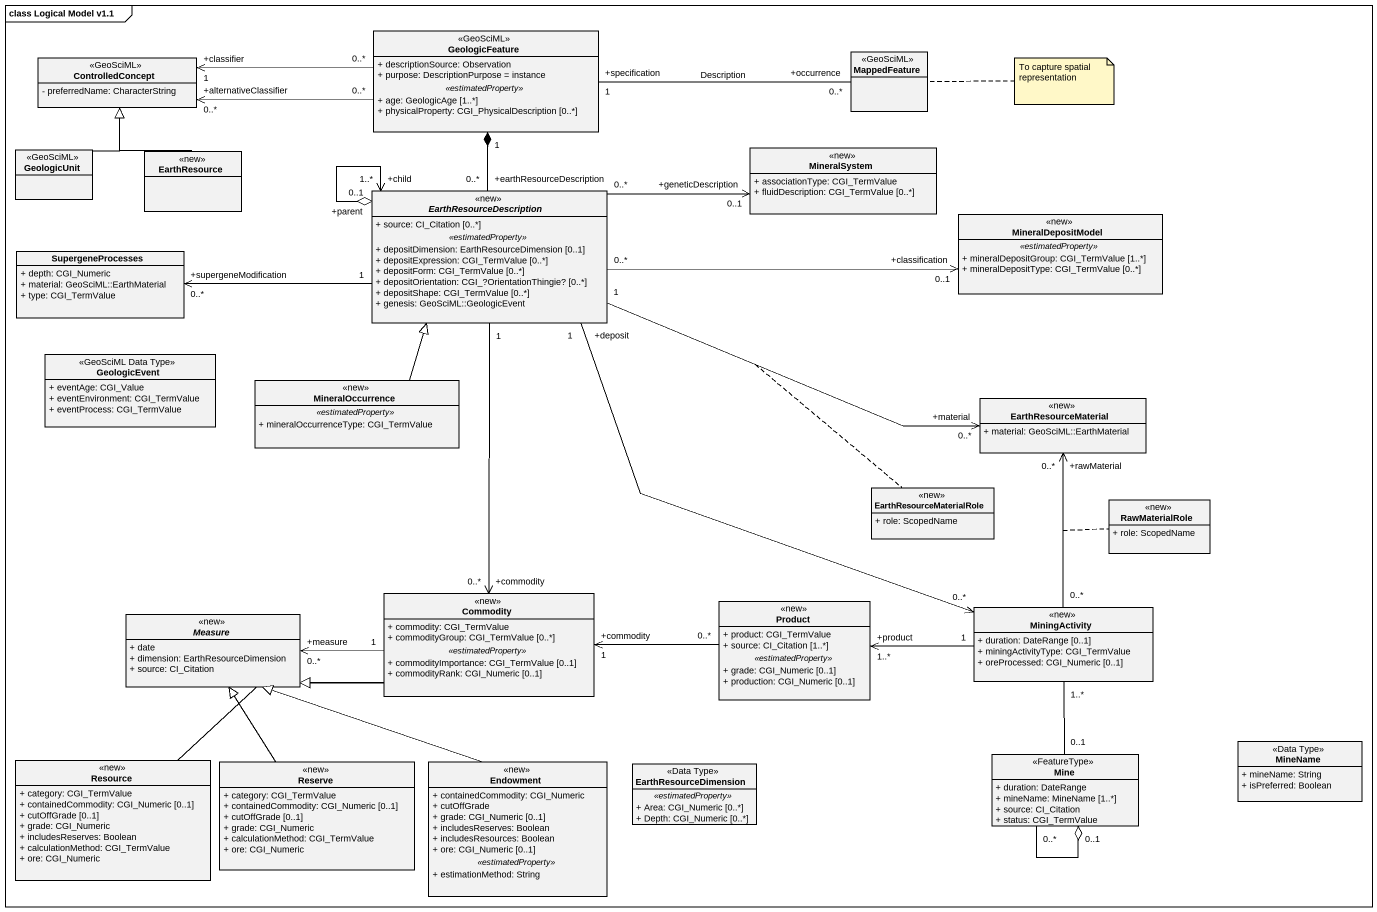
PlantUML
@startuml
mainframe class Logical Model v1.1
hide circle
hide empty members
skinparam classAttributeIconSize 0
class GeologicFeature <<GeoSciML>> {
  + descriptionSource: Observation
  + purpose: DescriptionPurpose = instance
  .. <<estimatedProperty>> ..
  + age: GeologicAge [1..*]
  + physicalProperty: CGI_PhysicalDescription [0..*]
}
class ControlledConcept <<GeoSciML>> {
  - preferredName: CharacterString
}
class MappedFeature <<GeoSciML>>
class GeologicUnit <<GeoSciML>>
class EarthResource <<new>>
class MineralSystem <<new>> {
  + associationType: CGI_TermValue
  + fluidDescription: CGI_TermValue [0..*]
}
abstract class EarthResourceDescription <<new>> {
  + source: CI_Citation [0..*]
  .. <<estimatedProperty>> ..
  + depositDimension: EarthResourceDimension [0..1]
  + depositExpression: CGI_TermValue [0..*]
  + depositForm: CGI_TermValue [0..*]
  + depositOrientation: CGI_?OrientationThingie? [0..*]
  + depositShape: CGI_TermValue [0..*]
  + genesis: GeoSciML::GeologicEvent
}
class MineralDepositModel <<new>> {
  .. <<estimatedProperty>> ..
  + mineralDepositGroup: CGI_TermValue [1..*]
  + mineralDepositType: CGI_TermValue [0..*]
}
class SupergeneProcesses {
  + depth: CGI_Numeric
  + material: GeoSciML::EarthMaterial
  + type: CGI_TermValue
}
class GeologicEvent <<GeoSciML Data Type>> {
  + eventAge: CGI_Value
  + eventEnvironment: CGI_TermValue
  + eventProcess: CGI_TermValue
}
class MineralOccurrence <<new>> {
  .. <<estimatedProperty>> ..
  + mineralOccurrenceType: CGI_TermValue
}
class EarthResourceMaterial <<new>> {
  + material: GeoSciML::EarthMaterial
}
class EarthResourceMaterialRole <<new>> {
  + role: ScopedName
}
class RawMaterialRole <<new>> {
  + role: ScopedName
}
abstract class Measure <<new>> {
  + date
  + dimension: EarthResourceDimension
  + source: CI_Citation
}
class Commodity <<new>> {
  + commodity: CGI_TermValue
  + commodityGroup: CGI_TermValue [0..*]
  .. <<estimatedProperty>> ..
  + commodityImportance: CGI_TermValue [0..1]
  + commodityRank: CGI_Numeric [0..1]
}
class Product <<new>> {
  + product: CGI_TermValue
  + source: CI_Citation [1..*]
  .. <<estimatedProperty>> ..
  + grade: CGI_Numeric [0..1]
  + production: CGI_Numeric [0..1]
}
class MiningActivity <<new>> {
  + duration: DateRange [0..1]
  + miningActivityType: CGI_TermValue
  + oreProcessed: CGI_Numeric [0..1]
}
class Resource <<new>> {
  + category: CGI_TermValue
  + containedCommodity: CGI_Numeric [0..1]
  + cutOffGrade [0..1]
  + grade: CGI_Numeric
  + includesReserves: Boolean
  + calculationMethod: CGI_TermValue
  + ore: CGI_Numeric
}
class Reserve <<new>> {
  + category: CGI_TermValue
  + containedCommodity: CGI_Numeric [0..1]
  + cutOffGrade [0..1]
  + grade: CGI_Numeric
  + calculationMethod: CGI_TermValue
  + ore: CGI_Numeric
}
class Endowment <<new>> {
  + containedCommodity: CGI_Numeric
  + cutOffGrade
  + grade: CGI_Numeric [0..1]
  + includesReserves: Boolean
  + includesResources: Boolean
  + ore: CGI_Numeric [0..1]
  .. <<estimatedProperty>> ..
  + estimationMethod: String
}
class EarthResourceDimension <<Data Type>> {
  .. <<estimatedProperty>> ..
  + Area: CGI_Numeric [0..*]
  + Depth: CGI_Numeric [0..*]
}
class Mine <<FeatureType>> {
  + duration: DateRange
  + mineName: MineName [1..*]
  + source: CI_Citation
  + status: CGI_TermValue
}
class MineName <<Data Type>> {
  + mineName: String
  + isPreferred: Boolean
}
GeologicFeature "0..*" -left-> "+classifier\n1" ControlledConcept
GeologicFeature "0..*" -left-> "+alternativeClassifier\n0..*" ControlledConcept
GeologicFeature "+specification\n1" -right- "+occurrence\n0..*" MappedFeature : Description
GeologicUnit -up-|> ControlledConcept
EarthResource -up-|> ControlledConcept
EarthResourceDescription "+earthResourceDescription\n0..*" -up-* "1" GeologicFeature
EarthResourceDescription "0..*" -right-> "+geneticDescription\n0..1" MineralSystem
EarthResourceDescription "+child\n1..*" <--o "+parent\n0..1" EarthResourceDescription
EarthResourceDescription "0..*" -right-> "+classification\n0..1" MineralDepositModel
EarthResourceDescription "1" -left-> "+supergeneModification\n0..*" SupergeneProcesses
EarthResourceDescription "1" -right-> "+material\n0..*" EarthResourceMaterial
(EarthResourceDescription, EarthResourceMaterial) .. EarthResourceMaterialRole
EarthResourceDescription "1" --> "+commodity\n0..*" Commodity
MineralOccurrence -up-|> EarthResourceDescription
Commodity "1" -left-> "+measure\n0..*" Measure
Product "0..*" -left-> "+commodity\n1" Commodity
MiningActivity "0..*" <-up- "+deposit\n1" EarthResourceDescription
MiningActivity "0..*" -up- "+rawMaterial\n0..*" EarthResourceMaterial
MiningActivity -up-> EarthResourceMaterial
(MiningActivity, EarthResourceMaterial) .. RawMaterialRole
MiningActivity "1" -left-> "+product\n1..*" Product
MiningActivity "1..*" -- "0..1" Mine
Resource -up-|> Measure
Reserve -up-|> Measure
Endowment -left-|> Measure
Mine "0..*" --o "0..1" Mine
note right of MappedFeature : To capture spatial representation
@enduml
